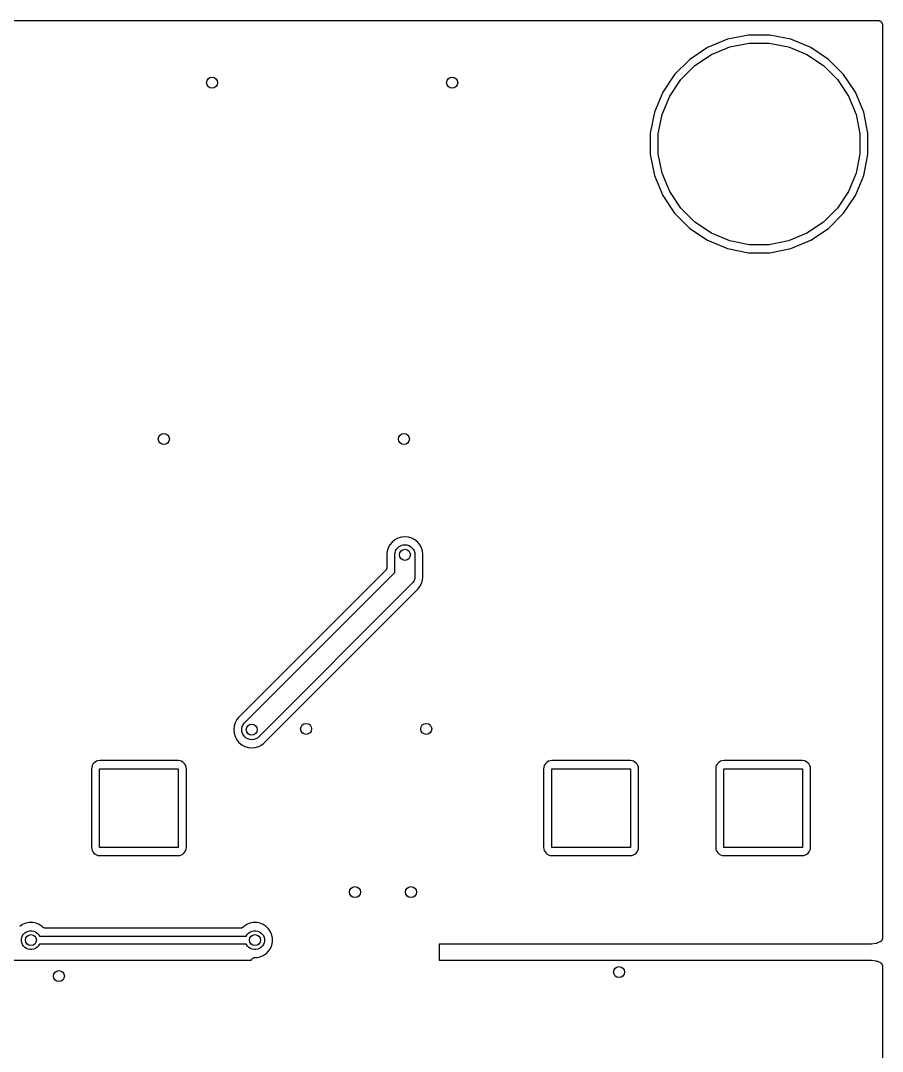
# Model space of a CAD drawing. Extents: x 127.3 to 172.4, y -152.1 to -76.5.
# Drawn here: x 145.09 to 172.44, y -109.2 to -76.48 of the extents above; entities that cross this region are included whole.
import ezdxf

# ---------------------------------------------------------------- set-up
doc = ezdxf.new("R2010")
doc.units = 0
doc.layers.add('BLACK', color=7, linetype='CONTINUOUS')

msp = doc.modelspace()

# ---------------------------------------------------------------- linework, layer by layer
at = {"layer": 'BLACK', "linetype": 'CONTINUOUS'}
for p, q in [((135.788, -76.479), (172.314, -76.479)), ((172.314, -76.479), (172.315, -76.479)), ((172.315, -76.479), (172.315, -76.479)), ((172.315, -76.479), (172.315, -76.479)), ((172.315, -76.479), (172.316, -76.479)), ((172.316, -76.479), (172.328, -76.4803)), ((172.328, -76.4803), (172.34, -76.4816)), ((172.34, -76.4816), (172.34, -76.4817)), ((172.34, -76.4817), (172.34, -76.4818)), ((172.34, -76.4818), (172.352, -76.4854)), ((172.352, -76.4854), (172.363, -76.4889)), ((172.363, -76.4889), (172.364, -76.4891)), ((172.364, -76.4891), (172.364, -76.4893)), ((172.364, -76.4893), (172.374, -76.495)), ((172.374, -76.495), (172.385, -76.5007)), ((172.385, -76.5007), (172.385, -76.501)), ((172.385, -76.501), (172.386, -76.5012)), ((172.386, -76.5012), (172.395, -76.5089)), ((172.395, -76.5089), (172.404, -76.5165)), ((172.404, -76.5165), (172.404, -76.5169)), ((172.404, -76.5169), (172.405, -76.5171)), ((172.405, -76.5171), (172.412, -76.5265)), ((172.412, -76.5265), (172.42, -76.5357)), ((172.42, -76.5357), (172.42, -76.5361)), ((172.42, -76.5361), (172.42, -76.5365)), ((172.42, -76.5365), (172.426, -76.5471)), ((172.426, -76.5471), (172.431, -76.5576)), ((172.431, -76.5576), (172.432, -76.558)), ((172.432, -76.558), (172.432, -76.5584)), ((172.432, -76.5584), (172.435, -76.5699)), ((172.435, -76.5699), (172.439, -76.5813)), ((172.439, -76.5813), (172.439, -76.5818)), ((172.439, -76.5818), (172.439, -76.5822)), ((172.439, -76.5822), (172.44, -76.5941)), ((172.44, -76.5941), (172.441, -76.606)), ((172.441, -76.606), (172.441, -105.605)), ((167.522, -77.0697), (166.893, -77.3301)), ((168.189, -76.937), (167.522, -77.0697)), ((167.596, -77.314), (168.214, -77.191)), ((168.869, -76.937), (168.189, -76.937)), ((168.214, -77.191), (168.844, -77.191)), ((168.844, -77.191), (169.462, -77.314)), ((169.536, -77.0697), (168.869, -76.937)), ((170.165, -77.3301), (169.536, -77.0697)), ((166.893, -77.3301), (166.327, -77.7081)), ((167.013, -77.5552), (167.596, -77.314)), ((169.462, -77.314), (170.045, -77.5552)), ((170.731, -77.7081), (170.165, -77.3301)), ((166.327, -77.7081), (165.846, -78.1892)), ((166.489, -77.9054), (167.013, -77.5552)), ((170.045, -77.5552), (170.569, -77.9054)), ((171.212, -78.1892), (170.731, -77.7081)), ((165.846, -78.1892), (165.468, -78.7549)), ((166.043, -78.3511), (166.489, -77.9054)), ((170.569, -77.9054), (171.015, -78.3511)), ((171.59, -78.7549), (171.212, -78.1892)), ((165.693, -78.8752), (166.043, -78.3511)), ((171.015, -78.3511), (171.365, -78.8752)), ((165.468, -78.7549), (165.208, -79.3835)), ((171.85, -79.3835), (171.59, -78.7549)), ((165.452, -79.4576), (165.693, -78.8752)), ((171.365, -78.8752), (171.606, -79.4576)), ((165.208, -79.3835), (165.075, -80.0508)), ((165.329, -80.0758), (165.452, -79.4576)), ((171.606, -79.4576), (171.729, -80.0758)), ((171.983, -80.0508), (171.85, -79.3835)), ((165.075, -80.0508), (165.075, -80.7312)), ((165.329, -80.7062), (165.329, -80.0758)), ((171.729, -80.0758), (171.729, -80.7062)), ((171.983, -80.7312), (171.983, -80.0508)), ((165.075, -80.7312), (165.208, -81.3985)), ((165.452, -81.3244), (165.329, -80.7062)), ((171.729, -80.7062), (171.606, -81.3244)), ((171.85, -81.3985), (171.983, -80.7312)), ((165.208, -81.3985), (165.468, -82.0271)), ((165.693, -81.9068), (165.452, -81.3244)), ((171.606, -81.3244), (171.365, -81.9068)), ((171.59, -82.0271), (171.85, -81.3985)), ((165.468, -82.0271), (165.846, -82.5928)), ((166.043, -82.4309), (165.693, -81.9068)), ((171.365, -81.9068), (171.015, -82.4309)), ((171.212, -82.5928), (171.59, -82.0271)), ((166.489, -82.8766), (166.043, -82.4309)), ((171.015, -82.4309), (170.569, -82.8766)), ((165.846, -82.5928), (166.327, -83.0739)), ((170.731, -83.0739), (171.212, -82.5928)), ((166.327, -83.0739), (166.893, -83.4519)), ((167.013, -83.2268), (166.489, -82.8766)), ((170.569, -82.8766), (170.045, -83.2268)), ((170.165, -83.4519), (170.731, -83.0739)), ((167.596, -83.468), (167.013, -83.2268)), ((170.045, -83.2268), (169.462, -83.468)), ((166.893, -83.4519), (167.522, -83.7123)), ((167.522, -83.7123), (168.189, -83.845)), ((168.214, -83.591), (167.596, -83.468)), ((168.844, -83.591), (168.214, -83.591)), ((169.462, -83.468), (168.844, -83.591)), ((168.869, -83.845), (169.536, -83.7123)), ((169.536, -83.7123), (170.165, -83.4519)), ((168.189, -83.845), (168.869, -83.845)), ((157.066, -92.9045), (156.967, -92.9576)), ((157.174, -92.8718), (157.066, -92.9045)), ((157.286, -92.8608), (157.174, -92.8718)), ((157.398, -92.8718), (157.286, -92.8608)), ((157.505, -92.9045), (157.398, -92.8718)), ((157.605, -92.9576), (157.505, -92.9045)), ((156.755, -93.2153), (156.722, -93.323)), ((156.808, -93.116), (156.755, -93.2153)), ((156.88, -93.029), (156.808, -93.116)), ((156.967, -92.9576), (156.88, -93.029)), ((157.02, -93.2578), (157.06, -93.2095)), ((157.06, -93.2095), (157.108, -93.1698)), ((157.108, -93.1698), (157.164, -93.1403)), ((157.164, -93.1403), (157.223, -93.1222)), ((157.223, -93.1222), (157.286, -93.116)), ((157.286, -93.116), (157.348, -93.1222)), ((157.348, -93.1222), (157.408, -93.1403)), ((157.408, -93.1403), (157.463, -93.1698)), ((157.463, -93.1698), (157.511, -93.2095)), ((157.511, -93.2095), (157.551, -93.2578)), ((157.692, -93.029), (157.605, -92.9576)), ((157.763, -93.116), (157.692, -93.029)), ((157.816, -93.2153), (157.763, -93.116)), ((157.849, -93.323), (157.816, -93.2153)), ((156.722, -93.323), (156.714, -93.407)), ((156.714, -93.407), (156.714, -93.8342)), ((156.968, -93.4195), (156.973, -93.3728)), ((156.968, -93.992), (156.968, -93.4195)), ((156.973, -93.3728), (156.991, -93.313)), ((156.991, -93.313), (157.02, -93.2578)), ((157.551, -93.2578), (157.58, -93.313)), ((157.58, -93.313), (157.599, -93.3728)), ((157.599, -93.3728), (157.603, -93.4195)), ((157.603, -93.4195), (157.603, -94.1079)), ((157.857, -93.407), (157.849, -93.323)), ((157.857, -94.0892), (157.857, -93.407)), ((156.698, -93.8946), (156.693, -93.9049)), ((156.704, -93.8842), (156.698, -93.8946)), ((156.708, -93.8718), (156.704, -93.883)), ((156.704, -93.883), (156.704, -93.8836)), ((156.704, -93.8836), (156.704, -93.8842)), ((156.711, -93.8606), (156.708, -93.8718)), ((156.712, -93.8593), (156.711, -93.86)), ((156.711, -93.86), (156.711, -93.8606)), ((156.713, -93.8477), (156.712, -93.8593)), ((156.714, -93.836), (156.713, -93.8477)), ((156.714, -93.8342), (156.714, -93.8346)), ((156.714, -93.8346), (156.714, -93.8347)), ((156.714, -93.8347), (156.714, -93.8347)), ((156.714, -93.8347), (156.714, -93.836)), ((156.677, -93.924), (152.001, -98.5995)), ((152.19, -98.7703), (156.968, -93.992)), ((156.684, -93.9149), (156.677, -93.924)), ((156.692, -93.906), (156.684, -93.9149)), ((156.693, -93.9049), (156.692, -93.9054)), ((156.692, -93.9054), (156.692, -93.906)), ((157.599, -94.1858), (157.58, -94.2456)), ((157.603, -94.1391), (157.599, -94.1858)), ((157.603, -94.1079), (157.605, -94.1235)), ((157.605, -94.1235), (157.603, -94.1391)), ((157.849, -94.2356), (157.858, -94.1454)), ((157.858, -94.0946), (157.857, -94.0892)), ((157.858, -94.0999), (157.858, -94.0946)), ((157.858, -94.1017), (157.858, -94.0999)), ((157.86, -94.1235), (157.858, -94.1017)), ((157.858, -94.1454), (157.86, -94.1235)), ((157.858, -94.1454), (157.858, -94.1454)), ((157.499, -94.3591), (152.639, -99.2193)), ((157.511, -94.3491), (157.499, -94.3591)), ((157.551, -94.3008), (157.511, -94.3491)), ((157.58, -94.2456), (157.551, -94.3008)), ((157.667, -94.5507), (157.671, -94.5473)), ((157.671, -94.5473), (157.675, -94.5435)), ((157.675, -94.5435), (157.692, -94.5296)), ((157.692, -94.5296), (157.706, -94.5126)), ((157.706, -94.5125), (157.763, -94.4426)), ((157.706, -94.5126), (157.706, -94.5125)), ((157.763, -94.4426), (157.816, -94.3433)), ((157.816, -94.3433), (157.849, -94.2356)), ((152.81, -99.4078), (157.666, -94.5519)), ((157.666, -94.5519), (157.667, -94.5507)), ((151.895, -98.764), (151.862, -98.8718)), ((151.948, -98.6648), (151.895, -98.764)), ((152.001, -98.5995), (151.948, -98.6648)), ((152.16, -98.8066), (152.19, -98.7703)), ((151.862, -98.8718), (151.851, -98.9838)), ((151.851, -98.9838), (151.862, -99.0958)), ((151.862, -99.0958), (151.895, -99.2036)), ((152.106, -98.9838), (152.112, -98.9216)), ((152.112, -99.046), (152.106, -98.9838)), ((152.112, -98.9216), (152.131, -98.8617)), ((152.131, -99.1059), (152.112, -99.046)), ((152.131, -98.8617), (152.16, -98.8066)), ((152.16, -99.161), (152.131, -99.1059)), ((151.895, -99.2036), (151.948, -99.3028)), ((151.948, -99.3028), (152.019, -99.3899)), ((152.019, -99.3899), (152.106, -99.4613)), ((152.2, -99.2094), (152.16, -99.161)), ((152.248, -99.2491), (152.2, -99.2094)), ((152.303, -99.2786), (152.248, -99.2491)), ((152.363, -99.2967), (152.303, -99.2786)), ((152.425, -99.3028), (152.363, -99.2967)), ((152.488, -99.2967), (152.425, -99.3028)), ((152.547, -99.2786), (152.488, -99.2967)), ((152.603, -99.2491), (152.547, -99.2786)), ((152.639, -99.2193), (152.603, -99.2491)), ((152.744, -99.4613), (152.81, -99.4078)), ((152.106, -99.4613), (152.206, -99.5143)), ((152.206, -99.5143), (152.313, -99.547)), ((152.313, -99.547), (152.425, -99.5581)), ((152.425, -99.5581), (152.537, -99.547)), ((152.537, -99.547), (152.645, -99.5143)), ((152.645, -99.5143), (152.744, -99.4613)), ((147.382, -100.081), (147.358, -100.125)), ((147.414, -100.043), (147.382, -100.081)), ((147.452, -100.011), (147.414, -100.043)), ((147.496, -99.9872), (147.452, -100.011)), ((147.544, -99.9727), (147.496, -99.9872)), ((147.6, -99.9672), (147.544, -99.9727)), ((150.088, -99.9672), (147.6, -99.9672)), ((150.144, -99.9727), (150.088, -99.9672)), ((150.192, -99.9872), (150.144, -99.9727)), ((150.236, -100.011), (150.192, -99.9872)), ((150.274, -100.043), (150.236, -100.011)), ((150.306, -100.081), (150.274, -100.043)), ((150.33, -100.125), (150.306, -100.081)), ((161.733, -100.081), (161.709, -100.125)), ((161.765, -100.043), (161.733, -100.081)), ((161.803, -100.011), (161.765, -100.043)), ((161.847, -99.9872), (161.803, -100.011)), ((161.895, -99.9727), (161.847, -99.9872)), ((161.951, -99.9672), (161.895, -99.9727)), ((164.439, -99.9672), (161.951, -99.9672)), ((164.495, -99.9727), (164.439, -99.9672)), ((164.543, -99.9872), (164.495, -99.9727)), ((164.587, -100.011), (164.543, -99.9872)), ((164.625, -100.043), (164.587, -100.011)), ((164.657, -100.081), (164.625, -100.043)), ((164.681, -100.125), (164.657, -100.081)), ((167.194, -100.081), (167.17, -100.125)), ((167.226, -100.043), (167.194, -100.081)), ((167.264, -100.011), (167.226, -100.043)), ((167.308, -99.9872), (167.264, -100.011)), ((167.356, -99.9727), (167.308, -99.9872)), ((167.412, -99.9672), (167.356, -99.9727)), ((169.9, -99.9672), (167.412, -99.9672)), ((169.956, -99.9727), (169.9, -99.9672)), ((170.004, -99.9872), (169.956, -99.9727)), ((170.048, -100.011), (170.004, -99.9872)), ((170.086, -100.043), (170.048, -100.011)), ((170.118, -100.081), (170.086, -100.043)), ((170.142, -100.125), (170.118, -100.081)), ((147.344, -100.173), (147.338, -100.229)), ((147.338, -100.229), (147.338, -102.717)), ((147.358, -100.125), (147.344, -100.173)), ((147.594, -102.723), (147.594, -100.223)), ((147.594, -100.223), (150.094, -100.223)), ((150.094, -100.223), (150.094, -102.723)), ((150.344, -100.173), (150.33, -100.125)), ((150.35, -100.229), (150.344, -100.173)), ((150.35, -102.717), (150.35, -100.229)), ((161.695, -100.173), (161.689, -100.229)), ((161.689, -100.229), (161.689, -102.717)), ((161.709, -100.125), (161.695, -100.173)), ((161.945, -102.723), (161.945, -100.223)), ((161.945, -100.223), (164.445, -100.223)), ((164.445, -100.223), (164.445, -102.723)), ((164.695, -100.173), (164.681, -100.125)), ((164.701, -100.229), (164.695, -100.173)), ((164.701, -102.717), (164.701, -100.229)), ((167.156, -100.173), (167.15, -100.229)), ((167.15, -100.229), (167.15, -102.717)), ((167.17, -100.125), (167.156, -100.173)), ((167.406, -102.723), (167.406, -100.223)), ((167.406, -100.223), (169.906, -100.223)), ((169.906, -100.223), (169.906, -102.723)), ((170.156, -100.173), (170.142, -100.125)), ((170.162, -100.229), (170.156, -100.173)), ((170.162, -102.717), (170.162, -100.229)), ((147.338, -102.717), (147.344, -102.773)), ((150.094, -102.723), (147.594, -102.723)), ((150.344, -102.773), (150.35, -102.717)), ((161.689, -102.717), (161.695, -102.773)), ((164.445, -102.723), (161.945, -102.723)), ((164.695, -102.773), (164.701, -102.717)), ((167.15, -102.717), (167.156, -102.773)), ((169.906, -102.723), (167.406, -102.723)), ((170.156, -102.773), (170.162, -102.717)), ((147.344, -102.773), (147.358, -102.821)), ((147.358, -102.821), (147.382, -102.865)), ((147.382, -102.865), (147.414, -102.903)), ((147.414, -102.903), (147.452, -102.935)), ((147.452, -102.935), (147.496, -102.959)), ((147.496, -102.959), (147.544, -102.973)), ((147.544, -102.973), (147.6, -102.979)), ((147.6, -102.979), (150.088, -102.979)), ((150.088, -102.979), (150.144, -102.973)), ((150.144, -102.973), (150.192, -102.959)), ((150.192, -102.959), (150.236, -102.935)), ((150.236, -102.935), (150.274, -102.903)), ((150.274, -102.903), (150.306, -102.865)), ((150.306, -102.865), (150.33, -102.821)), ((150.33, -102.821), (150.344, -102.773)), ((161.695, -102.773), (161.709, -102.821)), ((161.709, -102.821), (161.733, -102.865)), ((161.733, -102.865), (161.765, -102.903)), ((161.765, -102.903), (161.803, -102.935)), ((161.803, -102.935), (161.847, -102.959)), ((161.847, -102.959), (161.895, -102.973)), ((161.895, -102.973), (161.951, -102.979)), ((161.951, -102.979), (164.439, -102.979)), ((164.439, -102.979), (164.495, -102.973)), ((164.495, -102.973), (164.543, -102.959)), ((164.543, -102.959), (164.587, -102.935)), ((164.587, -102.935), (164.625, -102.903)), ((164.625, -102.903), (164.657, -102.865)), ((164.657, -102.865), (164.681, -102.821)), ((164.681, -102.821), (164.695, -102.773)), ((167.156, -102.773), (167.17, -102.821)), ((167.17, -102.821), (167.194, -102.865)), ((167.194, -102.865), (167.226, -102.903)), ((167.226, -102.903), (167.264, -102.935)), ((167.264, -102.935), (167.308, -102.959)), ((167.308, -102.959), (167.356, -102.973)), ((167.356, -102.973), (167.412, -102.979)), ((167.412, -102.979), (169.9, -102.979)), ((169.9, -102.979), (169.956, -102.973)), ((169.956, -102.973), (170.004, -102.959)), ((170.004, -102.959), (170.048, -102.935)), ((170.048, -102.935), (170.086, -102.903)), ((170.086, -102.903), (170.118, -102.865)), ((170.118, -102.865), (170.142, -102.821)), ((170.142, -102.821), (170.156, -102.773)), ((145.153, -105.173), (145.062, -105.234)), ((145.253, -105.131), (145.153, -105.173)), ((145.36, -105.11), (145.253, -105.131)), ((145.47, -105.11), (145.36, -105.11)), ((145.577, -105.131), (145.47, -105.11)), ((145.677, -105.173), (145.577, -105.131)), ((145.768, -105.234), (145.677, -105.173)), ((145.78, -105.246), (145.768, -105.234)), ((145.789, -105.253), (145.78, -105.246)), ((145.798, -105.261), (145.789, -105.253)), ((145.799, -105.261), (145.798, -105.261)), ((145.799, -105.262), (145.799, -105.261)), ((145.81, -105.267), (145.799, -105.262)), ((145.82, -105.273), (145.81, -105.267)), ((145.821, -105.273), (145.82, -105.273)), ((145.833, -105.277), (145.821, -105.273)), ((145.821, -105.273), (145.821, -105.273)), ((145.844, -105.28), (145.833, -105.277)), ((145.845, -105.28), (145.844, -105.28)), ((145.844, -105.28), (145.844, -105.28)), ((145.857, -105.282), (145.845, -105.28)), ((145.868, -105.283), (145.857, -105.282)), ((145.87, -105.283), (145.868, -105.283)), ((152.072, -105.283), (145.87, -105.283)), ((145.87, -105.283), (145.87, -105.283)), ((145.87, -105.283), (145.87, -105.283)), ((145.87, -105.283), (145.87, -105.283)), ((152.084, -105.282), (152.072, -105.283)), ((152.095, -105.281), (152.084, -105.282)), ((152.096, -105.281), (152.095, -105.281)), ((152.097, -105.281), (152.096, -105.281)), ((152.108, -105.277), (152.097, -105.281)), ((152.119, -105.274), (152.108, -105.277)), ((152.12, -105.274), (152.119, -105.274)), ((152.131, -105.268), (152.12, -105.273)), ((152.12, -105.273), (152.12, -105.274)), ((152.141, -105.263), (152.131, -105.268)), ((152.142, -105.262), (152.141, -105.263)), ((152.151, -105.254), (152.142, -105.262)), ((152.142, -105.262), (152.142, -105.262)), ((152.16, -105.247), (152.151, -105.254)), ((152.161, -105.246), (152.16, -105.247)), ((152.162, -105.246), (152.161, -105.246)), ((152.161, -105.246), (152.161, -105.246)), ((152.161, -105.246), (152.161, -105.246)), ((152.174, -105.234), (152.162, -105.246)), ((152.265, -105.173), (152.174, -105.234)), ((152.365, -105.131), (152.265, -105.173)), ((152.472, -105.11), (152.365, -105.131)), ((152.582, -105.11), (152.472, -105.11)), ((152.689, -105.131), (152.582, -105.11)), ((152.789, -105.173), (152.689, -105.131)), ((152.88, -105.234), (152.789, -105.173)), ((152.892, -105.246), (152.88, -105.234)), ((152.957, -105.311), (152.892, -105.246)), ((153.018, -105.402), (152.957, -105.311)), ((145.115, -105.634), (145.127, -105.576)), ((145.115, -105.694), (145.115, -105.634)), ((145.127, -105.576), (145.149, -105.522)), ((145.149, -105.522), (145.182, -105.473)), ((145.182, -105.473), (145.224, -105.431)), ((145.224, -105.431), (145.273, -105.398)), ((145.273, -105.398), (145.327, -105.376)), ((145.327, -105.376), (145.385, -105.364)), ((145.385, -105.364), (145.445, -105.364)), ((145.445, -105.364), (145.503, -105.376)), ((145.503, -105.376), (145.557, -105.398)), ((145.557, -105.398), (145.606, -105.431)), ((145.606, -105.431), (145.648, -105.473)), ((145.648, -105.473), (145.681, -105.522)), ((145.681, -105.522), (145.687, -105.537)), ((145.687, -105.537), (152.255, -105.537)), ((152.255, -105.537), (152.261, -105.522)), ((152.261, -105.522), (152.294, -105.473)), ((152.294, -105.473), (152.336, -105.431)), ((152.336, -105.431), (152.385, -105.398)), ((152.385, -105.398), (152.439, -105.376)), ((152.439, -105.376), (152.497, -105.364)), ((152.497, -105.364), (152.557, -105.364)), ((152.557, -105.364), (152.615, -105.376)), ((152.615, -105.376), (152.669, -105.398)), ((152.669, -105.398), (152.718, -105.431)), ((152.718, -105.431), (152.76, -105.473)), ((152.76, -105.473), (152.793, -105.522)), ((152.793, -105.522), (152.815, -105.576)), ((152.815, -105.576), (152.827, -105.634)), ((152.827, -105.634), (152.827, -105.694)), ((153.06, -105.502), (153.018, -105.402)), ((153.081, -105.609), (153.06, -105.502)), ((153.081, -105.719), (153.081, -105.609)), ((172.425, -105.666), (172.419, -105.676)), ((172.431, -105.655), (172.425, -105.666)), ((172.435, -105.643), (172.431, -105.654)), ((172.431, -105.654), (172.431, -105.655)), ((172.431, -105.655), (172.431, -105.655)), ((172.438, -105.632), (172.435, -105.643)), ((172.44, -105.619), (172.438, -105.63)), ((172.438, -105.63), (172.438, -105.631)), ((172.438, -105.631), (172.438, -105.632)), ((172.441, -105.607), (172.44, -105.619)), ((172.441, -105.605), (172.441, -105.606)), ((172.441, -105.606), (172.441, -105.606)), ((172.441, -105.606), (172.441, -105.606)), ((172.441, -105.606), (172.441, -105.607)), ((145.127, -105.752), (145.115, -105.694)), ((145.149, -105.806), (145.127, -105.752)), ((145.182, -105.855), (145.149, -105.806)), ((145.224, -105.897), (145.182, -105.855)), ((145.273, -105.93), (145.224, -105.897)), ((145.327, -105.952), (145.273, -105.93)), ((145.385, -105.964), (145.327, -105.952)), ((145.445, -105.964), (145.385, -105.964)), ((145.503, -105.952), (145.445, -105.964)), ((145.557, -105.93), (145.503, -105.952)), ((145.606, -105.897), (145.557, -105.93)), ((145.648, -105.855), (145.606, -105.897)), ((145.681, -105.806), (145.648, -105.855)), ((145.687, -105.791), (145.681, -105.806)), ((152.255, -105.791), (145.687, -105.791)), ((152.261, -105.806), (152.255, -105.791)), ((152.294, -105.855), (152.261, -105.806)), ((152.336, -105.897), (152.294, -105.855)), ((152.385, -105.93), (152.336, -105.897)), ((152.439, -105.952), (152.385, -105.93)), ((152.497, -105.964), (152.439, -105.952)), ((152.557, -105.964), (152.497, -105.964)), ((152.615, -105.952), (152.557, -105.964)), ((152.669, -105.93), (152.615, -105.952)), ((152.718, -105.897), (152.669, -105.93)), ((152.76, -105.855), (152.718, -105.897)), ((152.793, -105.806), (152.76, -105.855)), ((152.815, -105.752), (152.793, -105.806)), ((152.827, -105.694), (152.815, -105.752)), ((152.957, -106.017), (153.018, -105.926)), ((153.018, -105.926), (153.06, -105.826)), ((153.06, -105.826), (153.081, -105.719)), ((172.077, -105.791), (158.369, -105.791)), ((158.369, -105.791), (158.369, -106.299)), ((172.084, -105.79), (172.077, -105.791)), ((172.091, -105.79), (172.084, -105.79)), ((172.093, -105.79), (172.091, -105.79)), ((172.233, -105.772), (172.093, -105.79)), ((172.236, -105.771), (172.233, -105.772)), ((172.239, -105.771), (172.236, -105.771)), ((172.248, -105.768), (172.239, -105.771)), ((172.257, -105.766), (172.248, -105.768)), ((172.26, -105.765), (172.257, -105.766)), ((172.263, -105.764), (172.26, -105.765)), ((172.265, -105.763), (172.263, -105.764)), ((172.363, -105.722), (172.265, -105.763)), ((172.373, -105.717), (172.363, -105.722)), ((172.384, -105.711), (172.373, -105.717)), ((172.394, -105.703), (172.384, -105.711)), ((172.384, -105.711), (172.384, -105.711)), ((172.384, -105.711), (172.384, -105.711)), ((172.403, -105.696), (172.394, -105.703)), ((172.404, -105.695), (172.403, -105.695)), ((172.403, -105.695), (172.403, -105.696)), ((172.411, -105.686), (172.404, -105.695)), ((172.419, -105.677), (172.411, -105.686)), ((172.419, -105.676), (172.419, -105.676)), ((172.419, -105.676), (172.419, -105.677)), ((142.003, -106.299), (152.409, -106.299)), ((152.409, -106.299), (152.41, -106.296)), ((152.41, -106.295), (152.416, -106.285)), ((152.41, -106.296), (152.41, -106.295)), ((152.41, -106.295), (152.41, -106.295)), ((152.416, -106.285), (152.422, -106.274)), ((152.422, -106.273), (152.43, -106.264)), ((152.422, -106.274), (152.422, -106.273)), ((152.422, -106.274), (152.422, -106.274)), ((152.43, -106.264), (152.438, -106.255)), ((152.438, -106.254), (152.447, -106.247)), ((152.438, -106.255), (152.438, -106.254)), ((152.438, -106.255), (152.438, -106.255)), ((152.447, -106.247), (152.457, -106.239)), ((152.457, -106.239), (152.468, -106.233)), ((152.457, -106.239), (152.457, -106.239)), ((152.457, -106.239), (152.457, -106.239)), ((152.468, -106.233), (152.479, -106.228)), ((152.479, -106.227), (152.491, -106.224)), ((152.479, -106.228), (152.479, -106.227)), ((152.479, -106.227), (152.479, -106.227)), ((152.491, -106.224), (152.502, -106.22)), ((152.502, -106.22), (152.503, -106.22)), ((152.503, -106.22), (152.515, -106.219)), ((152.503, -106.22), (152.503, -106.22)), ((152.515, -106.219), (152.527, -106.218)), ((152.527, -106.218), (152.582, -106.218)), ((152.582, -106.218), (152.689, -106.197)), ((152.689, -106.197), (152.789, -106.155)), ((152.789, -106.155), (152.88, -106.094)), ((152.88, -106.094), (152.957, -106.017)), ((158.369, -106.299), (172.077, -106.299)), ((172.077, -106.299), (172.078, -106.299)), ((172.078, -106.299), (172.086, -106.3)), ((172.086, -106.3), (172.093, -106.3)), ((172.093, -106.3), (172.233, -106.318)), ((172.233, -106.318), (172.235, -106.319)), ((172.235, -106.319), (172.238, -106.319)), ((172.238, -106.319), (172.241, -106.32)), ((172.241, -106.32), (172.25, -106.322)), ((172.25, -106.322), (172.259, -106.325)), ((172.259, -106.325), (172.262, -106.326)), ((172.262, -106.326), (172.265, -106.327)), ((172.265, -106.327), (172.363, -106.368)), ((172.363, -106.368), (172.363, -106.368)), ((172.363, -106.368), (172.363, -106.368)), ((172.363, -106.368), (172.363, -106.368)), ((172.363, -106.368), (172.364, -106.368)), ((172.364, -106.368), (172.375, -106.374)), ((172.375, -106.374), (172.385, -106.38)), ((172.385, -106.38), (172.385, -106.38)), ((172.385, -106.38), (172.386, -106.38)), ((172.386, -106.38), (172.395, -106.388)), ((172.395, -106.388), (172.404, -106.395)), ((172.404, -106.395), (172.404, -106.396)), ((172.404, -106.396), (172.405, -106.396)), ((172.405, -106.396), (172.412, -106.405)), ((172.412, -106.405), (172.42, -106.415)), ((172.42, -106.415), (172.42, -106.415)), ((172.42, -106.415), (172.42, -106.416)), ((172.42, -106.416), (172.426, -106.426)), ((172.426, -106.426), (172.431, -106.436)), ((172.431, -106.436), (172.432, -106.437)), ((172.432, -106.437), (172.432, -106.438)), ((172.432, -106.438), (172.435, -106.449)), ((172.435, -106.449), (172.439, -106.46)), ((172.439, -106.46), (172.439, -106.461)), ((172.439, -106.461), (172.439, -106.461)), ((172.439, -106.461), (172.44, -106.473)), ((172.44, -106.473), (172.441, -106.485)), ((172.441, -106.485), (172.441, -151.994))]:
    msp.add_line(p, q, dxfattribs=at)
at = {"layer": 'BLACK'}
for centre in [(151.166, -78.45), (158.786, -78.45), (149.634, -89.7606), (157.254, -89.7606), (157.286, -93.4351), (154.151, -98.9595), (157.962, -98.9595), (152.425, -98.9838), (155.702, -104.14), (157.48, -104.14), (145.415, -105.664), (152.527, -105.664), (146.304, -106.807), (164.084, -106.68)]:
    msp.add_circle(centre, 0.175, dxfattribs=at)

doc.saveas('drawing.dxf')
